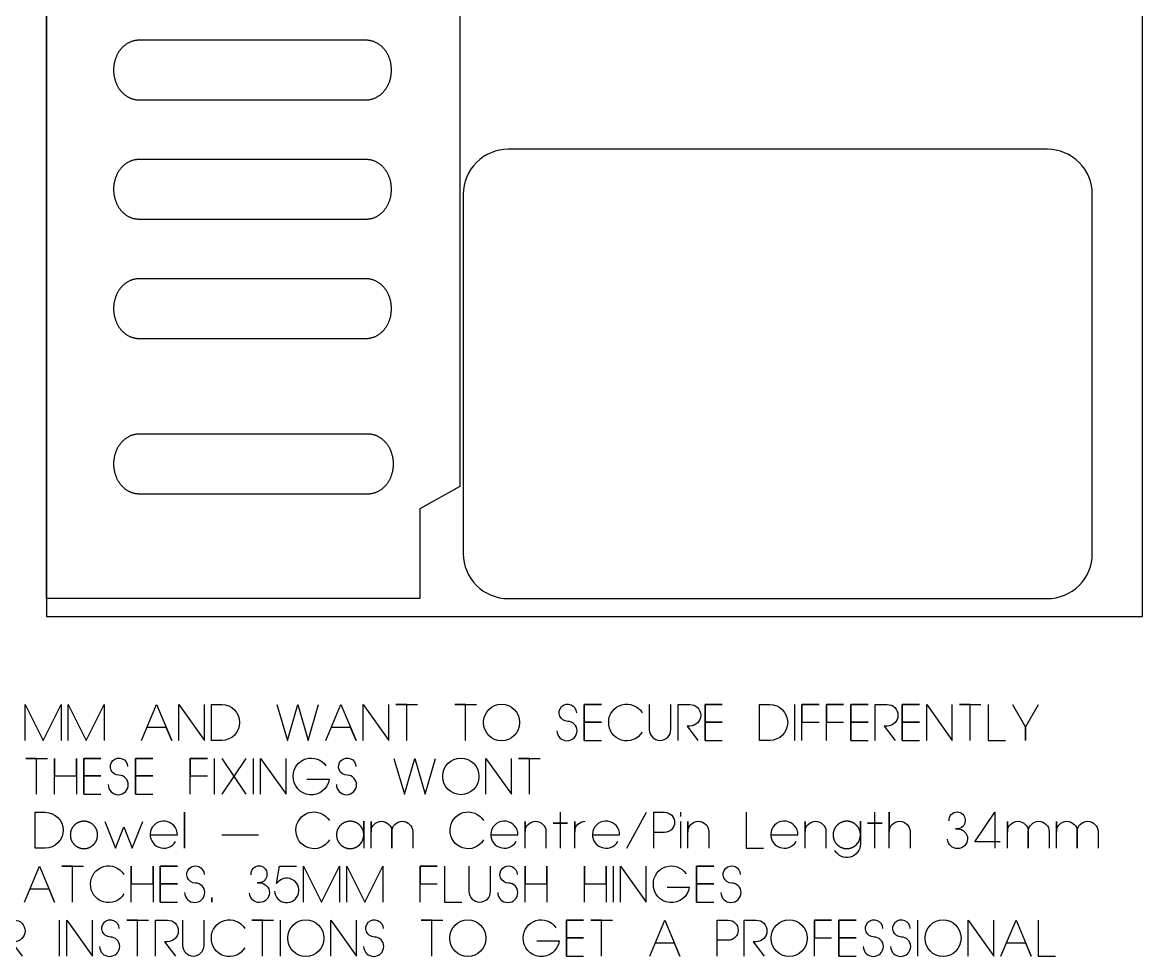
# Model space of a CAD drawing. Extents: x -767 to 3747, y -438 to 2808.
# Drawn here: x 2500 to 3747, y -378 to 661 of the extents above; entities that cross this region are included whole.
import ezdxf

# ---------------------------------------------------------------- set-up
doc = ezdxf.new("R2010")
doc.units = 0
for name, color, linetype in [('DEFAULT_LAYER', 1, 'CONTINUOUS'), ('LAYER_1', 18, 'CONTINUOUS'), ('T5_LOGOLAYER_20', 18, 'CONTINUOUS'), ('T5_LOGOLAYER_21', 18, 'CONTINUOUS')]:
    doc.layers.add(name, color=color, linetype=linetype)

msp = doc.modelspace()

# ---------------------------------------------------------------- linework, layer by layer
at = {"layer": 'DEFAULT_LAYER'}
for points in [[(2911, 608.1), (2911, 608.9), (2910.9, 609.8), (2910.9, 610.6), (2910.8, 611.5), (2910.8, 612.3), (2910.7, 613.1), (2910.5, 614), (2910.4, 614.8), (2910.3, 615.6), (2910.1, 616.4), (2909.9, 617.2), (2909.7, 617.9), (2909.5, 618.7), (2909.3, 619.5), (2909, 620.2), (2908.8, 621), (2908.5, 621.7), (2908.2, 622.5), (2907.9, 623.2), (2907.6, 623.9), (2907.3, 624.6), (2906.9, 625.3), (2906.6, 626), (2906.2, 626.6), (2905.8, 627.3), (2905.4, 627.9), (2905, 628.6), (2904.6, 629.2), (2904.1, 629.8), (2903.7, 630.4), (2903.2, 631), (2902.7, 631.5), (2902.3, 632.1), (2901.8, 632.6), (2901.3, 633.2), (2900.8, 633.7), (2900.2, 634.2), (2899.7, 634.7), (2899.1, 635.1), (2898.6, 635.6), (2898, 636), (2897.4, 636.4), (2896.9, 636.8), (2896.3, 637.2), (2895.7, 637.6), (2895.1, 638), (2894.4, 638.3), (2893.8, 638.6), (2893.2, 638.9), (2892.5, 639.2), (2891.9, 639.5), (2891.2, 639.8), (2890.6, 640), (2889.9, 640.2), (2889.2, 640.4), (2888.5, 640.6), (2887.8, 640.7), (2887.1, 640.9), (2886.4, 641), (2885.7, 641.1), (2885, 641.1), (2884.3, 641.2), (2883.6, 641.2), (2882.9, 641.2), (2629.8, 641.2), (2629.1, 641.2), (2628.4, 641.2), (2627.7, 641.1), (2627, 641.1), (2626.2, 641), (2625.5, 640.9), (2624.8, 640.7), (2624.2, 640.6), (2623.5, 640.4), (2622.8, 640.2), (2622.1, 640), (2621.5, 639.8), (2620.8, 639.5), (2620.2, 639.2), (2619.5, 638.9), (2618.9, 638.6), (2618.3, 638.3), (2617.6, 638), (2617, 637.6), (2616.4, 637.2), (2615.8, 636.8), (2615.2, 636.4), (2614.7, 636), (2614.1, 635.6), (2613.6, 635.1), (2613, 634.7), (2612.5, 634.2), (2611.9, 633.7), (2611.4, 633.2), (2610.9, 632.6), (2610.4, 632.1), (2609.9, 631.5), (2609.5, 631), (2609, 630.4), (2608.6, 629.8), (2608.1, 629.2), (2607.7, 628.6), (2607.3, 627.9), (2606.9, 627.3), (2606.5, 626.6), (2606.1, 626), (2605.8, 625.3), (2605.4, 624.6), (2605.1, 623.9), (2604.8, 623.2), (2604.5, 622.5), (2604.2, 621.7), (2603.9, 621), (2603.7, 620.2), (2603.4, 619.5), (2603.2, 618.7), (2603, 617.9), (2602.8, 617.2), (2602.6, 616.4), (2602.4, 615.6), (2602.3, 614.8), (2602.1, 614), (2602, 613.1), (2601.9, 612.3), (2601.9, 611.5), (2601.8, 610.6), (2601.7, 609.8), (2601.7, 608.9), (2601.7, 608.1), (2601.7, 607.2), (2601.7, 606.4), (2601.8, 605.5), (2601.9, 604.7), (2601.9, 603.9), (2602, 603), (2602.1, 602.2), (2602.3, 601.4), (2602.4, 600.6), (2602.6, 599.8), (2602.8, 599), (2603, 598.2), (2603.2, 597.4), (2603.4, 596.7), (2603.7, 595.9), (2603.9, 595.2), (2604.2, 594.4), (2604.5, 593.7), (2604.8, 593), (2605.1, 592.3), (2605.4, 591.6), (2605.8, 590.9), (2606.1, 590.2), (2606.5, 589.5), (2606.9, 588.9), (2607.3, 588.2), (2607.7, 587.6), (2608.1, 587), (2608.6, 586.4), (2609, 585.8), (2609.5, 585.2), (2609.9, 584.6), (2610.4, 584.1), (2610.9, 583.5), (2611.4, 583), (2611.9, 582.5), (2612.5, 582), (2613, 581.5), (2613.6, 581), (2614.1, 580.6), (2614.7, 580.1), (2615.2, 579.7), (2615.8, 579.3), (2616.4, 578.9), (2617, 578.6), (2617.6, 578.2), (2618.3, 577.9), (2618.9, 577.5), (2619.5, 577.2), (2620.2, 576.9), (2620.8, 576.7), (2621.5, 576.4), (2622.1, 576.2), (2622.8, 576), (2623.5, 575.8), (2624.2, 575.6), (2624.8, 575.4), (2625.5, 575.3), (2626.2, 575.2), (2627, 575.1), (2627.7, 575), (2628.4, 575), (2629.1, 574.9), (2629.8, 574.9), (2882.9, 574.9), (2883.6, 574.9), (2884.3, 575), (2885, 575), (2885.7, 575.1), (2886.4, 575.2), (2887.1, 575.3), (2887.8, 575.4), (2888.5, 575.6), (2889.2, 575.8), (2889.9, 576), (2890.6, 576.2), (2891.2, 576.4), (2891.9, 576.7), (2892.5, 576.9), (2893.2, 577.2), (2893.8, 577.5), (2894.4, 577.9), (2895.1, 578.2), (2895.7, 578.6), (2896.3, 578.9), (2896.9, 579.3), (2897.4, 579.7), (2898, 580.1), (2898.6, 580.6), (2899.1, 581), (2899.7, 581.5), (2900.2, 582), (2900.8, 582.5), (2901.3, 583), (2901.8, 583.5), (2902.3, 584.1), (2902.7, 584.6), (2903.2, 585.2), (2903.7, 585.8), (2904.1, 586.4), (2904.6, 587), (2905, 587.6), (2905.4, 588.2), (2905.8, 588.9), (2906.2, 589.5), (2906.6, 590.2), (2906.9, 590.9), (2907.3, 591.6), (2907.6, 592.3), (2907.9, 593), (2908.2, 593.7), (2908.5, 594.4), (2908.8, 595.2), (2909, 595.9), (2909.3, 596.7), (2909.5, 597.4), (2909.7, 598.2), (2909.9, 599), (2910.1, 599.8), (2910.3, 600.6), (2910.4, 601.4), (2910.5, 602.2), (2910.7, 603), (2910.8, 603.9), (2910.8, 604.7), (2910.9, 605.5), (2910.9, 606.4), (2911, 607.2)], [(2911, 475.4), (2911, 476.3), (2910.9, 477.2), (2910.9, 478), (2910.8, 478.8), (2910.8, 479.7), (2910.7, 480.5), (2910.5, 481.3), (2910.4, 482.1), (2910.3, 482.9), (2910.1, 483.7), (2909.9, 484.5), (2909.7, 485.3), (2909.5, 486.1), (2909.3, 486.8), (2909, 487.6), (2908.8, 488.4), (2908.5, 489.1), (2908.2, 489.8), (2907.9, 490.5), (2907.6, 491.3), (2907.3, 492), (2906.9, 492.6), (2906.6, 493.3), (2906.2, 494), (2905.8, 494.6), (2905.4, 495.3), (2905, 495.9), (2904.6, 496.5), (2904.1, 497.1), (2903.7, 497.7), (2903.2, 498.3), (2902.7, 498.9), (2902.3, 499.5), (2901.8, 500), (2901.3, 500.5), (2900.8, 501), (2900.2, 501.5), (2899.7, 502), (2899.1, 502.5), (2898.6, 502.9), (2898, 503.4), (2897.4, 503.8), (2896.9, 504.2), (2896.3, 504.6), (2895.7, 505), (2895.1, 505.3), (2894.4, 505.7), (2893.8, 506), (2893.2, 506.3), (2892.5, 506.6), (2891.9, 506.9), (2891.2, 507.1), (2890.6, 507.3), (2889.9, 507.6), (2889.2, 507.8), (2888.5, 507.9), (2887.8, 508.1), (2887.1, 508.2), (2886.4, 508.3), (2885.7, 508.4), (2885, 508.5), (2884.3, 508.6), (2883.6, 508.6), (2882.9, 508.6), (2629.8, 508.6), (2629.1, 508.6), (2628.4, 508.6), (2627.7, 508.5), (2627, 508.4), (2626.2, 508.3), (2625.5, 508.2), (2624.8, 508.1), (2624.2, 507.9), (2623.5, 507.8), (2622.8, 507.6), (2622.1, 507.3), (2621.5, 507.1), (2620.8, 506.9), (2620.2, 506.6), (2619.5, 506.3), (2618.9, 506), (2618.3, 505.7), (2617.6, 505.3), (2617, 505), (2616.4, 504.6), (2615.8, 504.2), (2615.2, 503.8), (2614.7, 503.4), (2614.1, 502.9), (2613.6, 502.5), (2613, 502), (2612.5, 501.5), (2611.9, 501), (2611.4, 500.5), (2610.9, 500), (2610.4, 499.5), (2609.9, 498.9), (2609.5, 498.3), (2609, 497.7), (2608.6, 497.1), (2608.1, 496.5), (2607.7, 495.9), (2607.3, 495.3), (2606.9, 494.6), (2606.5, 494), (2606.1, 493.3), (2605.8, 492.6), (2605.4, 492), (2605.1, 491.3), (2604.8, 490.5), (2604.5, 489.8), (2604.2, 489.1), (2603.9, 488.4), (2603.7, 487.6), (2603.4, 486.8), (2603.2, 486.1), (2603, 485.3), (2602.8, 484.5), (2602.6, 483.7), (2602.4, 482.9), (2602.3, 482.1), (2602.1, 481.3), (2602, 480.5), (2601.9, 479.7), (2601.9, 478.8), (2601.8, 478), (2601.7, 477.2), (2601.7, 476.3), (2601.7, 475.4), (2601.7, 474.6), (2601.7, 473.7), (2601.8, 472.9), (2601.9, 472.1), (2601.9, 471.2), (2602, 470.4), (2602.1, 469.6), (2602.3, 468.8), (2602.4, 468), (2602.6, 467.2), (2602.8, 466.4), (2603, 465.6), (2603.2, 464.8), (2603.4, 464), (2603.7, 463.3), (2603.9, 462.5), (2604.2, 461.8), (2604.5, 461.1), (2604.8, 460.4), (2605.1, 459.6), (2605.4, 458.9), (2605.8, 458.3), (2606.1, 457.6), (2606.5, 456.9), (2606.9, 456.3), (2607.3, 455.6), (2607.7, 455), (2608.1, 454.4), (2608.6, 453.7), (2609, 453.2), (2609.5, 452.6), (2609.9, 452), (2610.4, 451.4), (2610.9, 450.9), (2611.4, 450.4), (2611.9, 449.9), (2612.5, 449.4), (2613, 448.9), (2613.6, 448.4), (2614.1, 448), (2614.7, 447.5), (2615.2, 447.1), (2615.8, 446.7), (2616.4, 446.3), (2617, 445.9), (2617.6, 445.6), (2618.3, 445.2), (2618.9, 444.9), (2619.5, 444.6), (2620.2, 444.3), (2620.8, 444), (2621.5, 443.8), (2622.1, 443.5), (2622.8, 443.3), (2623.5, 443.1), (2624.2, 443), (2624.8, 442.8), (2625.5, 442.7), (2626.2, 442.6), (2627, 442.5), (2627.7, 442.4), (2628.4, 442.3), (2629.1, 442.3), (2629.8, 442.3), (2882.9, 442.3), (2883.6, 442.3), (2884.3, 442.3), (2885, 442.4), (2885.7, 442.5), (2886.4, 442.6), (2887.1, 442.7), (2887.8, 442.8), (2888.5, 443), (2889.2, 443.1), (2889.9, 443.3), (2890.6, 443.5), (2891.2, 443.8), (2891.9, 444), (2892.5, 444.3), (2893.2, 444.6), (2893.8, 444.9), (2894.4, 445.2), (2895.1, 445.6), (2895.7, 445.9), (2896.3, 446.3), (2896.9, 446.7), (2897.4, 447.1), (2898, 447.5), (2898.6, 448), (2899.1, 448.4), (2899.7, 448.9), (2900.2, 449.4), (2900.8, 449.9), (2901.3, 450.4), (2901.8, 450.9), (2902.3, 451.4), (2902.7, 452), (2903.2, 452.6), (2903.7, 453.2), (2904.1, 453.7), (2904.6, 454.4), (2905, 455), (2905.4, 455.6), (2905.8, 456.3), (2906.2, 456.9), (2906.6, 457.6), (2906.9, 458.3), (2907.3, 458.9), (2907.6, 459.6), (2907.9, 460.4), (2908.2, 461.1), (2908.5, 461.8), (2908.8, 462.5), (2909, 463.3), (2909.3, 464), (2909.5, 464.8), (2909.7, 465.6), (2909.9, 466.4), (2910.1, 467.2), (2910.3, 468), (2910.4, 468.8), (2910.5, 469.6), (2910.7, 470.4), (2910.8, 471.2), (2910.8, 472.1), (2910.9, 472.9), (2910.9, 473.7), (2911, 474.6)], [(2911, 342.7), (2911, 343.5), (2910.9, 344.4), (2910.9, 345.2), (2910.8, 346.1), (2910.8, 346.9), (2910.7, 347.7), (2910.5, 348.6), (2910.4, 349.4), (2910.3, 350.2), (2910.1, 351), (2909.9, 351.8), (2909.7, 352.5), (2909.5, 353.3), (2909.3, 354.1), (2909, 354.8), (2908.8, 355.6), (2908.5, 356.3), (2908.2, 357.1), (2907.9, 357.8), (2907.6, 358.5), (2907.3, 359.2), (2906.9, 359.9), (2906.6, 360.6), (2906.2, 361.2), (2905.8, 361.9), (2905.4, 362.5), (2905, 363.2), (2904.6, 363.8), (2904.1, 364.4), (2903.7, 365), (2903.2, 365.6), (2902.7, 366.1), (2902.3, 366.7), (2901.8, 367.2), (2901.3, 367.8), (2900.7, 368.3), (2900.2, 368.8), (2899.7, 369.3), (2899.1, 369.7), (2898.6, 370.2), (2898, 370.6), (2897.4, 371), (2896.9, 371.4), (2896.3, 371.8), (2895.7, 372.2), (2895.1, 372.6), (2894.4, 372.9), (2893.8, 373.2), (2893.2, 373.5), (2892.5, 373.8), (2891.9, 374.1), (2891.2, 374.4), (2890.6, 374.6), (2889.9, 374.8), (2889.2, 375), (2888.5, 375.2), (2887.8, 375.3), (2887.1, 375.5), (2886.4, 375.6), (2885.7, 375.7), (2885, 375.7), (2884.3, 375.8), (2883.6, 375.8), (2882.9, 375.8), (2629.8, 375.8), (2629.1, 375.8), (2628.4, 375.8), (2627.7, 375.7), (2627, 375.7), (2626.2, 375.6), (2625.5, 375.5), (2624.8, 375.3), (2624.2, 375.2), (2623.5, 375), (2622.8, 374.8), (2622.1, 374.6), (2621.5, 374.4), (2620.8, 374.1), (2620.2, 373.8), (2619.5, 373.5), (2618.9, 373.2), (2618.3, 372.9), (2617.6, 372.6), (2617, 372.2), (2616.4, 371.8), (2615.8, 371.4), (2615.2, 371), (2614.7, 370.6), (2614.1, 370.2), (2613.5, 369.7), (2613, 369.3), (2612.5, 368.8), (2611.9, 368.3), (2611.4, 367.8), (2610.9, 367.2), (2610.4, 366.7), (2609.9, 366.1), (2609.5, 365.6), (2609, 365), (2608.6, 364.4), (2608.1, 363.8), (2607.7, 363.2), (2607.3, 362.5), (2606.9, 361.9), (2606.5, 361.2), (2606.1, 360.6), (2605.8, 359.9), (2605.4, 359.2), (2605.1, 358.5), (2604.8, 357.8), (2604.5, 357.1), (2604.2, 356.3), (2603.9, 355.6), (2603.7, 354.8), (2603.4, 354.1), (2603.2, 353.3), (2603, 352.5), (2602.8, 351.8), (2602.6, 351), (2602.4, 350.2), (2602.3, 349.4), (2602.1, 348.6), (2602, 347.7), (2601.9, 346.9), (2601.9, 346.1), (2601.8, 345.2), (2601.7, 344.4), (2601.7, 343.5), (2601.7, 342.7), (2601.7, 341.8), (2601.7, 341), (2601.8, 340.1), (2601.9, 339.3), (2601.9, 338.5), (2602, 337.6), (2602.1, 336.8), (2602.3, 336), (2602.4, 335.2), (2602.6, 334.4), (2602.8, 333.6), (2603, 332.8), (2603.2, 332), (2603.4, 331.3), (2603.7, 330.5), (2603.9, 329.8), (2604.2, 329), (2604.5, 328.3), (2604.8, 327.6), (2605.1, 326.9), (2605.4, 326.2), (2605.8, 325.5), (2606.1, 324.8), (2606.5, 324.1), (2606.9, 323.5), (2607.3, 322.8), (2607.7, 322.2), (2608.1, 321.6), (2608.6, 321), (2609, 320.4), (2609.5, 319.8), (2609.9, 319.2), (2610.4, 318.7), (2610.9, 318.1), (2611.4, 317.6), (2611.9, 317.1), (2612.5, 316.6), (2613, 316.1), (2613.5, 315.6), (2614.1, 315.2), (2614.7, 314.7), (2615.2, 314.3), (2615.8, 313.9), (2616.4, 313.5), (2617, 313.2), (2617.6, 312.8), (2618.3, 312.5), (2618.9, 312.1), (2619.5, 311.8), (2620.2, 311.5), (2620.8, 311.3), (2621.5, 311), (2622.1, 310.8), (2622.8, 310.6), (2623.5, 310.4), (2624.2, 310.2), (2624.8, 310), (2625.5, 309.9), (2626.2, 309.8), (2627, 309.7), (2627.7, 309.6), (2628.4, 309.6), (2629.1, 309.5), (2629.8, 309.5), (2882.9, 309.5), (2883.6, 309.5), (2884.3, 309.6), (2885, 309.6), (2885.7, 309.7), (2886.4, 309.8), (2887.1, 309.9), (2887.8, 310), (2888.5, 310.2), (2889.2, 310.4), (2889.9, 310.6), (2890.6, 310.8), (2891.2, 311), (2891.9, 311.3), (2892.5, 311.5), (2893.2, 311.8), (2893.8, 312.1), (2894.4, 312.5), (2895.1, 312.8), (2895.7, 313.2), (2896.3, 313.5), (2896.9, 313.9), (2897.4, 314.3), (2898, 314.7), (2898.6, 315.2), (2899.1, 315.6), (2899.7, 316.1), (2900.2, 316.6), (2900.7, 317.1), (2901.3, 317.6), (2901.8, 318.1), (2902.3, 318.7), (2902.7, 319.2), (2903.2, 319.8), (2903.7, 320.4), (2904.1, 321), (2904.6, 321.6), (2905, 322.2), (2905.4, 322.8), (2905.8, 323.5), (2906.2, 324.1), (2906.6, 324.8), (2906.9, 325.5), (2907.3, 326.2), (2907.6, 326.9), (2907.9, 327.6), (2908.2, 328.3), (2908.5, 329), (2908.8, 329.8), (2909, 330.5), (2909.3, 331.3), (2909.5, 332), (2909.7, 332.8), (2909.9, 333.6), (2910.1, 334.4), (2910.3, 335.2), (2910.4, 336), (2910.5, 336.8), (2910.7, 337.6), (2910.8, 338.5), (2910.8, 339.3), (2910.9, 340.1), (2910.9, 341), (2911, 341.8)], [(2913.2, 169.8), (2913.2, 170.7), (2913.2, 171.5), (2913.1, 172.4), (2913.1, 173.2), (2913, 174.1), (2912.9, 174.9), (2912.8, 175.7), (2912.6, 176.5), (2912.5, 177.3), (2912.3, 178.1), (2912.1, 178.9), (2911.9, 179.7), (2911.7, 180.5), (2911.5, 181.2), (2911.3, 182), (2911, 182.7), (2910.7, 183.5), (2910.4, 184.2), (2910.1, 184.9), (2909.8, 185.6), (2909.5, 186.3), (2909.1, 187), (2908.8, 187.7), (2908.4, 188.4), (2908, 189), (2907.6, 189.7), (2907.2, 190.3), (2906.8, 190.9), (2906.3, 191.5), (2905.9, 192.1), (2905.4, 192.7), (2904.9, 193.3), (2904.4, 193.8), (2903.9, 194.4), (2903.4, 194.9), (2902.9, 195.4), (2902.4, 195.9), (2901.8, 196.4), (2901.3, 196.9), (2900.7, 197.3), (2900.2, 197.8), (2899.6, 198.2), (2899, 198.6), (2898.4, 199), (2897.8, 199.4), (2897.2, 199.7), (2896.6, 200.1), (2895.9, 200.4), (2895.3, 200.7), (2894.6, 201), (2894, 201.3), (2893.3, 201.5), (2892.7, 201.7), (2892, 202), (2891.3, 202.2), (2890.6, 202.3), (2889.9, 202.5), (2889.2, 202.6), (2888.5, 202.7), (2887.8, 202.8), (2887.1, 202.9), (2886.4, 203), (2885.6, 203), (2884.9, 203), (2630, 203), (2629.3, 203), (2628.6, 203), (2627.9, 202.9), (2627.1, 202.8), (2626.4, 202.7), (2625.7, 202.6), (2625, 202.5), (2624.3, 202.3), (2623.6, 202.2), (2623, 202), (2622.3, 201.7), (2621.6, 201.5), (2621, 201.3), (2620.3, 201), (2619.7, 200.7), (2619, 200.4), (2618.4, 200.1), (2617.8, 199.7), (2617.1, 199.4), (2616.5, 199), (2615.9, 198.6), (2615.4, 198.2), (2614.8, 197.8), (2614.2, 197.3), (2613.6, 196.9), (2613.1, 196.4), (2612.6, 195.9), (2612, 195.4), (2611.5, 194.9), (2611, 194.4), (2610.5, 193.8), (2610, 193.3), (2609.5, 192.7), (2609.1, 192.1), (2608.6, 191.5), (2608.2, 190.9), (2607.8, 190.3), (2607.3, 189.7), (2606.9, 189), (2606.6, 188.4), (2606.2, 187.7), (2605.8, 187), (2605.5, 186.3), (2605.1, 185.6), (2604.8, 184.9), (2604.5, 184.2), (2604.2, 183.5), (2603.9, 182.7), (2603.7, 182), (2603.4, 181.2), (2603.2, 180.5), (2603, 179.7), (2602.8, 178.9), (2602.6, 178.1), (2602.4, 177.3), (2602.3, 176.5), (2602.2, 175.7), (2602, 174.9), (2601.9, 174.1), (2601.9, 173.2), (2601.8, 172.4), (2601.8, 171.5), (2601.7, 170.7), (2601.7, 169.8), (2601.7, 169), (2601.8, 168.1), (2601.8, 167.3), (2601.9, 166.5), (2601.9, 165.6), (2602, 164.8), (2602.2, 164), (2602.3, 163.2), (2602.4, 162.4), (2602.6, 161.6), (2602.8, 160.8), (2603, 160), (2603.2, 159.2), (2603.4, 158.4), (2603.7, 157.7), (2603.9, 156.9), (2604.2, 156.2), (2604.5, 155.5), (2604.8, 154.7), (2605.1, 154), (2605.5, 153.3), (2605.8, 152.6), (2606.2, 152), (2606.6, 151.3), (2606.9, 150.6), (2607.3, 150), (2607.8, 149.4), (2608.2, 148.7), (2608.6, 148.1), (2609.1, 147.5), (2609.5, 147), (2610, 146.4), (2610.5, 145.8), (2611, 145.3), (2611.5, 144.8), (2612, 144.3), (2612.6, 143.8), (2613.1, 143.3), (2613.6, 142.8), (2614.2, 142.3), (2614.8, 141.9), (2615.4, 141.5), (2615.9, 141.1), (2616.5, 140.7), (2617.1, 140.3), (2617.8, 140), (2618.4, 139.6), (2619, 139.3), (2619.7, 139), (2620.3, 138.7), (2621, 138.4), (2621.6, 138.2), (2622.3, 137.9), (2623, 137.7), (2623.6, 137.5), (2624.3, 137.4), (2625, 137.2), (2625.7, 137.1), (2626.4, 136.9), (2627.1, 136.9), (2627.9, 136.8), (2628.6, 136.7), (2629.3, 136.7), (2630, 136.7), (2884.9, 136.7), (2885.6, 136.7), (2886.4, 136.7), (2887.1, 136.8), (2887.8, 136.9), (2888.5, 136.9), (2889.2, 137.1), (2889.9, 137.2), (2890.6, 137.4), (2891.3, 137.5), (2892, 137.7), (2892.7, 137.9), (2893.3, 138.2), (2894, 138.4), (2894.6, 138.7), (2895.3, 139), (2895.9, 139.3), (2896.6, 139.6), (2897.2, 140), (2897.8, 140.3), (2898.4, 140.7), (2899, 141.1), (2899.6, 141.5), (2900.2, 141.9), (2900.7, 142.3), (2901.3, 142.8), (2901.8, 143.3), (2902.4, 143.8), (2902.9, 144.3), (2903.4, 144.8), (2903.9, 145.3), (2904.4, 145.8), (2904.9, 146.4), (2905.4, 147), (2905.9, 147.5), (2906.3, 148.1), (2906.8, 148.7), (2907.2, 149.4), (2907.6, 150), (2908, 150.6), (2908.4, 151.3), (2908.8, 152), (2909.1, 152.6), (2909.5, 153.3), (2909.8, 154), (2910.1, 154.7), (2910.4, 155.5), (2910.7, 156.2), (2911, 156.9), (2911.3, 157.7), (2911.5, 158.4), (2911.7, 159.2), (2911.9, 160), (2912.1, 160.8), (2912.3, 161.6), (2912.5, 162.4), (2912.6, 163.2), (2912.8, 164), (2912.9, 164.8), (2913, 165.6), (2913.1, 166.5), (2913.1, 167.3), (2913.2, 168.1), (2913.2, 169)]]:
    msp.add_lwpolyline(points, close=True, dxfattribs=at)
at = {"layer": 'LAYER_1'}
msp.add_lwpolyline([(2526.9, 0), (3746.9, 0), (3746.9, 2440), (2526.9, 2440)], close=True, dxfattribs=at)
msp.add_lwpolyline([(3640.9, 20, 0.414214), (3690.9, 70), (3690.9, 470, 0.414214), (3640.9, 520), (3040.9, 520, 0.414214), (2990.9, 470), (2990.9, 70, 0.414214), (3040.9, 20)], format="xyb", close=True, dxfattribs=at)
at = {"layer": 'T5_LOGOLAYER_20'}
msp.add_lwpolyline([(2942.4, 20), (2526.9, 20), (2526.9, 1792.8), (2986.9, 1792.8), (2986.9, 144.8), (2942.4, 120)], close=True, dxfattribs=at)
at = {"layer": 'T5_LOGOLAYER_21'}
for points in [[(2503.2, -137.8), (2503.2, -97.8), (2523.2, -137.8), (2543.2, -97.8), (2543.2, -137.8)], [(2551.2, -137.8), (2551.2, -97.8), (2571.2, -137.8), (2591.2, -97.8), (2591.2, -137.8)], [(2632.8, -137.8), (2649.6, -97.8), (2666.4, -137.8), (2660.4, -123.4), (2639.2, -123.4)], [(2674.4, -137.8), (2674.4, -97.8), (2702.8, -137.8), (2702.8, -97.8)], [(2783.5, -97.8), (2795.1, -137.8), (2806.7, -97.8), (2818.3, -137.8), (2829.9, -97.8)], [(2837.9, -137.8), (2854.7, -97.8), (2871.5, -137.8), (2865.5, -123.4), (2844.3, -123.4)], [(2879.5, -137.8), (2879.5, -97.8), (2907.9, -137.8), (2907.9, -97.8)], [(2927.9, -137.8), (2927.9, -97.8), (2915.9, -97.8), (2939.9, -97.8)], [(2993.5, -137.8), (2993.5, -97.8), (2981.5, -97.8), (3005.5, -97.8)], [(3125.5, -137.8), (3125.5, -97.8), (3144.7, -97.8), (3125.5, -97.8), (3125.5, -117.4), (3144.7, -117.4), (3125.5, -117.4), (3125.5, -137.8), (3144.7, -137.8)], [(3259.9, -137.8), (3259.9, -97.8), (3279.1, -97.8), (3259.9, -97.8), (3259.9, -117.4), (3279.1, -117.4), (3259.9, -117.4), (3259.9, -137.8), (3279.1, -137.8)], [(3359.8, -137.8), (3359.8, -97.8)], [(3367.8, -137.8), (3367.8, -97.8), (3387, -97.8), (3367.8, -97.8), (3367.8, -117.4), (3387, -117.4)], [(3395, -137.8), (3395, -97.8), (3414.2, -97.8), (3395, -97.8), (3395, -117.4), (3414.2, -117.4)], [(3422.2, -137.8), (3422.2, -97.8), (3441.4, -97.8), (3422.2, -97.8), (3422.2, -117.4), (3441.4, -117.4), (3422.2, -117.4), (3422.2, -137.8), (3441.4, -137.8)], [(3479.4, -137.8), (3479.4, -97.8), (3498.6, -97.8), (3479.4, -97.8), (3479.4, -117.4), (3498.6, -117.4), (3479.4, -117.4), (3479.4, -137.8), (3498.6, -137.8)], [(3506.6, -137.8), (3506.6, -97.8), (3535, -137.8), (3535, -97.8)], [(3555, -137.8), (3555, -97.8), (3543, -97.8), (3567, -97.8)], [(3575, -97.8), (3575, -137.8), (3594.2, -137.8)], [(3602.2, -97.8), (3616.6, -123), (3616.6, -137.8), (3616.6, -123), (3631, -97.8)], [(2516.1, -197.8), (2516.1, -157.8), (2504.1, -157.8), (2528.1, -157.8)], [(2536.1, -197.8), (2536.1, -157.8), (2536.1, -177.4), (2560.5, -177.4), (2560.5, -157.8), (2560.5, -197.8)], [(2568.5, -197.8), (2568.5, -157.8), (2587.7, -157.8), (2568.5, -157.8), (2568.5, -177.4), (2587.7, -177.4), (2568.5, -177.4), (2568.5, -197.8), (2587.7, -197.8)], [(2626.1, -197.8), (2626.1, -157.8), (2645.3, -157.8), (2626.1, -157.8), (2626.1, -177.4), (2645.3, -177.4), (2626.1, -177.4), (2626.1, -197.8), (2645.3, -197.8)], [(2686.9, -197.8), (2686.9, -157.8), (2706.1, -157.8), (2686.9, -157.8), (2686.9, -177.4), (2706.1, -177.4)], [(2714.1, -197.8), (2714.1, -157.8)], [(2722.1, -157.8), (2748.9, -197.8)], [(2722.5, -197.8), (2749.3, -157.8)], [(2757.3, -197.8), (2757.3, -157.8)], [(2765.3, -197.8), (2765.3, -157.8), (2793.7, -197.8), (2793.7, -157.8)], [(2913.7, -157.8), (2925.3, -197.8), (2936.9, -157.8), (2948.5, -197.8), (2960.1, -157.8)], [(3016.1, -197.8), (3016.1, -157.8), (3044.5, -197.8), (3044.5, -157.8)], [(3064.5, -197.8), (3064.5, -157.8), (3052.5, -157.8), (3076.5, -157.8)], [(3098.9, -257.8), (3098.9, -229.8), (3090.9, -229.8), (3106.9, -229.8), (3098.9, -229.8), (3098.9, -217.8)], [(3172.9, -257.8), (3194.9, -217.8)], [(3232.9, -222.6), (3232.9, -217.8)], [(3305.7, -217.8), (3305.7, -257.8), (3324.9, -257.8)], [(3448.9, -257.8), (3448.9, -229.8), (3440.9, -229.8), (3456.9, -229.8), (3448.9, -229.8), (3448.9, -217.8)], [(3588.5, -250.6), (3560.1, -250.6), (3582.5, -217.8), (3582.5, -257.8)], [(2591.9, -228.2), (2603.9, -257.8), (2613.1, -233.8), (2622.3, -257.8), (2634.3, -228.2)], [(3232.9, -257.8), (3232.9, -228.2)], [(2722.3, -243), (2763.1, -243)], [(2502.5, -317.8), (2519.3, -277.8), (2536.1, -317.8), (2530.1, -303.4), (2508.9, -303.4)], [(2556.1, -317.8), (2556.1, -277.8), (2544.1, -277.8), (2568.1, -277.8)], [(2621.2, -317.8), (2621.2, -277.8), (2621.2, -297.4), (2645.6, -297.4), (2645.6, -277.8), (2645.6, -317.8)], [(2653.6, -317.8), (2653.6, -277.8), (2672.8, -277.8), (2653.6, -277.8), (2653.6, -297.4), (2672.8, -297.4), (2653.6, -297.4), (2653.6, -317.8), (2672.8, -317.8)], [(2813.2, -317.8), (2813.2, -277.8), (2833.2, -317.8), (2853.2, -277.8), (2853.2, -317.8)], [(2861.2, -317.8), (2861.2, -277.8), (2881.2, -317.8), (2901.2, -277.8), (2901.2, -317.8)], [(2942.8, -317.8), (2942.8, -277.8), (2962, -277.8), (2942.8, -277.8), (2942.8, -297.4), (2962, -297.4)], [(2970, -277.8), (2970, -317.8), (2989.2, -317.8)], [(3059.6, -317.8), (3059.6, -277.8), (3059.6, -297.4), (3084, -297.4), (3084, -277.8), (3084, -317.8)], [(3125.6, -317.8), (3125.6, -277.8), (3125.6, -297.4), (3150, -297.4), (3150, -277.8), (3150, -317.8)], [(3158, -317.8), (3158, -277.8)], [(3166, -317.8), (3166, -277.8), (3194.4, -317.8), (3194.4, -277.8)], [(3250.4, -317.8), (3250.4, -277.8), (3269.6, -277.8), (3250.4, -277.8), (3250.4, -297.4), (3269.6, -297.4), (3250.4, -297.4), (3250.4, -317.8), (3269.6, -317.8)], [(2541.7, -377.8), (2541.7, -337.8)], [(2549.7, -377.8), (2549.7, -337.8), (2578.1, -377.8), (2578.1, -337.8)], [(2628.5, -377.8), (2628.5, -337.8), (2616.5, -337.8), (2640.5, -337.8)], [(2767.6, -377.8), (2767.6, -337.8), (2755.6, -337.8), (2779.6, -337.8)], [(2787.6, -377.8), (2787.6, -337.8)], [(2843.6, -377.8), (2843.6, -337.8), (2872, -377.8), (2872, -337.8)], [(2956, -377.8), (2956, -337.8), (2944, -337.8), (2968, -337.8)], [(3105.6, -377.8), (3105.6, -337.8), (3124.8, -337.8), (3105.6, -337.8), (3105.6, -357.4), (3124.8, -357.4), (3105.6, -357.4), (3105.6, -377.8), (3124.8, -377.8)], [(3144.8, -377.8), (3144.8, -337.8), (3132.8, -337.8), (3156.8, -337.8)], [(3198.4, -377.8), (3215.2, -337.8), (3232, -377.8), (3226, -363.4), (3204.8, -363.4)], [(3381.6, -377.8), (3381.6, -337.8), (3400.8, -337.8), (3381.6, -337.8), (3381.6, -357.4), (3400.8, -357.4)], [(3408.8, -377.8), (3408.8, -337.8), (3428, -337.8), (3408.8, -337.8), (3408.8, -357.4), (3428, -357.4), (3408.8, -357.4), (3408.8, -377.8), (3428, -377.8)], [(3496.8, -377.8), (3496.8, -337.8)], [(3552.8, -377.8), (3552.8, -337.8), (3581.2, -377.8), (3581.2, -337.8)], [(3589.2, -377.8), (3606, -337.8), (3622.8, -377.8), (3616.8, -363.4), (3595.6, -363.4)], [(3630.8, -337.8), (3630.8, -377.8), (3650, -377.8)]]:
    msp.add_lwpolyline(points, dxfattribs=at)
for points in [[(2710.8, -137.8), (2710.8, -97.8), (2722, -97.8, -1), (2722, -137.8)], [(3053.5, -118.2, -1), (3013.5, -118.2), (3013.5, -117.4, -1), (3053.5, -117.4)], [(3320.7, -137.8), (3320.7, -97.8), (3331.9, -97.8, -1), (3331.9, -137.8)], [(3008.1, -178.2, -1), (2968.1, -178.2), (2968.1, -177.4, -1), (3008.1, -177.4)], [(2514.4, -257.8), (2514.4, -217.8), (2525.6, -217.8, -1), (2525.6, -257.8)], [(2835.6, -358.2, -1), (2795.6, -358.2), (2795.6, -357.4, -1), (2835.6, -357.4)], [(3016, -358.2, -1), (2976, -358.2), (2976, -357.4, -1), (3016, -357.4)], [(3373.6, -358.2, -1), (3333.6, -358.2), (3333.6, -357.4, -1), (3373.6, -357.4)], [(3544.8, -358.2, -1), (3504.8, -358.2), (3504.8, -357.4, -1), (3544.8, -357.4)]]:
    msp.add_lwpolyline(points, format="xyb", close=True, dxfattribs=at)
for points in [[(3095.1, -127, 1), (3117.5, -127, 0.415385), (3107.1, -116.6, -0.668438), (3100.3, -100.2, -0.668438), (3116.7, -107)], [(3189.9, -128.6, -0.77786), (3152.7, -117.4, -0.756443), (3189.9, -107)], [(3197.9, -97.8), (3197.9, -125.8, 1), (3221.9, -125.8), (3221.9, -97.8)], [(3229.9, -137.8), (3229.9, -97.8), (3243.1, -97.8, -1), (3243.1, -121.8), (3239.9, -121.8), (3251.9, -137.8)], [(3449.4, -137.8), (3449.4, -97.8), (3462.6, -97.8, -1), (3462.6, -121.8), (3459.4, -121.8), (3471.4, -137.8)], [(2595.7, -187, 1), (2618.1, -187, 0.415385), (2607.7, -176.6, -0.668438), (2600.9, -160.2, -0.668438), (2617.3, -167)], [(2816.9, -181), (2841.7, -181, -0.955296), (2801.7, -177.4, -0.741566), (2838.1, -166.2)], [(2849.7, -187, 1), (2872.1, -187, 0.415385), (2861.7, -176.6, -0.668438), (2854.9, -160.2, -0.668438), (2871.3, -167)], [(2841.9, -248.6, -0.77786), (2804.7, -237.4, -0.756443), (2841.9, -227)], [(3013.4, -248.6, -0.77786), (2976.2, -237.4, -0.756443), (3013.4, -227)], [(3202.9, -257.8), (3202.9, -217.8), (3214.9, -217.8, -1), (3214.9, -240.2), (3202.9, -240.2)], [(3464.9, -257.8), (3464.9, -217.8), (3464.9, -239.4, -1), (3488.1, -239.4), (3488.1, -257.8)], [(3531.7, -227.4, -0.454849), (3540.5, -217.3, -0.411435), (3549.3, -226.2), (3549.3, -227.4, -0.412121), (3540.5, -236.2), (3538.5, -236.2), (3540.9, -236.2, -0.414286), (3552.1, -247.4, -0.946269), (3529.7, -247.8)], [(2643.1, -243), (2672.7, -243, 0.90232), (2642.8, -239.2, 0.862347), (2670.7, -250.2)], [(2865, -258.2, 0.421631), (2880.2, -242.6), (2880.2, -227.8), (2880.2, -257.8)], [(2888.2, -257.8), (2888.2, -228.2), (2888.2, -239.4, -1), (2911.4, -239.4), (2911.4, -257.8), (2911.4, -239.4, -1), (2934.6, -239.4), (2934.6, -257.8)], [(3022.1, -243), (3051.7, -243, 0.90232), (3021.8, -239.2, 0.862347), (3049.7, -250.2)], [(3059.7, -257.8), (3059.7, -228.2), (3059.7, -239.4, -1), (3082.9, -239.4), (3082.9, -257.8)], [(3114.9, -257.8), (3114.9, -228.2), (3114.9, -239.4, -0.416092), (3126.5, -227.8)], [(3135.3, -243), (3164.9, -243, 0.90232), (3135, -239.2, 0.862347), (3162.9, -250.2)], [(3240.9, -257.8), (3240.9, -228.2), (3240.9, -239.4, -1), (3264.1, -239.4), (3264.1, -257.8)], [(3333.7, -243), (3363.3, -243, 0.90232), (3333.4, -239.2, 0.862347), (3361.3, -250.2)], [(3371.3, -257.8), (3371.3, -228.2), (3371.3, -239.4, -1), (3394.5, -239.4), (3394.5, -257.8)], [(3417.7, -258.2, 0.421631), (3432.9, -242.6), (3432.9, -227.8), (3432.9, -253, -0.782349), (3404.5, -260.2)], [(3596.5, -257.8), (3596.5, -228.2), (3596.5, -239.4, -1), (3619.7, -239.4), (3619.7, -257.8), (3619.7, -239.4, -1), (3642.9, -239.4), (3642.9, -257.8)], [(3650.9, -257.8), (3650.9, -228.2), (3650.9, -239.4, -1), (3674.1, -239.4), (3674.1, -257.8), (3674.1, -239.4, -1), (3697.3, -239.4), (3697.3, -257.8)], [(2613.3, -308.6, -0.77786), (2576.1, -297.4, -0.756443), (2613.3, -287)], [(2680.8, -307, 1), (2703.2, -307, 0.415385), (2692.8, -296.6, -0.668438), (2686, -280.2, -0.668438), (2702.4, -287)], [(2754.8, -287.4, -0.454849), (2763.6, -277.3, -0.411435), (2772.4, -286.2), (2772.4, -287.4, -0.412121), (2763.6, -296.2), (2761.6, -296.2), (2764, -296.2, -0.414286), (2775.2, -307.4, -0.946269), (2752.8, -307.8)], [(2780.8, -305.4, 0.857608), (2807.5, -308.2, 0.839431), (2783.2, -297), (2786.4, -277.8), (2805.2, -277.8)], [(2997.2, -277.8), (2997.2, -305.8, 1), (3021.2, -305.8), (3021.2, -277.8)], [(3029.2, -307, 1), (3051.6, -307, 0.415385), (3041.2, -296.6, -0.668438), (3034.4, -280.2, -0.668438), (3050.8, -287)], [(3217.6, -301), (3242.4, -301, -0.955296), (3202.4, -297.4, -0.741566), (3238.8, -286.2)], [(3277.6, -307, 1), (3300, -307, 0.415385), (3289.6, -296.6, -0.668438), (3282.8, -280.2, -0.668438), (3299.2, -287)], [(2478.1, -377.8), (2478.1, -337.8), (2491.3, -337.8, -1), (2491.3, -361.8), (2488.1, -361.8), (2500.1, -377.8)], [(2586.1, -367, 1), (2608.5, -367, 0.415385), (2598.1, -356.6, -0.668438), (2591.3, -340.2, -0.668438), (2607.7, -347)], [(2648.5, -377.8), (2648.5, -337.8), (2661.7, -337.8, -1), (2661.7, -361.8), (2658.5, -361.8), (2670.5, -377.8)], [(2678.5, -337.8), (2678.5, -365.8, 1), (2702.5, -365.8), (2702.5, -337.8)], [(2747.7, -368.6, -0.77786), (2710.5, -357.4, -0.756443), (2747.7, -347)], [(2880, -367, 1), (2902.4, -367, 0.415385), (2892, -356.6, -0.668438), (2885.2, -340.2, -0.668438), (2901.6, -347)], [(3072.8, -361), (3097.6, -361, -0.955296), (3057.6, -357.4, -0.741566), (3094, -346.2)], [(3273.6, -377.8), (3273.6, -337.8), (3285.6, -337.8, -1), (3285.6, -360.2), (3273.6, -360.2)], [(3303.6, -377.8), (3303.6, -337.8), (3316.8, -337.8, -1), (3316.8, -361.8), (3313.6, -361.8), (3325.6, -377.8)], [(3436, -367, 1), (3458.4, -367, 0.415385), (3448, -356.6, -0.668438), (3441.2, -340.2, -0.668438), (3457.6, -347)], [(3466.4, -367, 1), (3488.8, -367, 0.415385), (3478.4, -356.6, -0.668438), (3471.6, -340.2, -0.668438), (3488, -347)]]:
    msp.add_lwpolyline(points, format="xyb", dxfattribs=at)
for points in [[(2680.7, -257.8), (2680.7, -217.8)], [(2568.7, -258.2), (2569.1, -258.2), (2569.5, -258.2), (2569.9, -258.1), (2570.3, -258.1), (2570.7, -258), (2571.1, -258), (2571.4, -257.9), (2571.8, -257.9), (2572.2, -257.8), (2572.5, -257.7), (2572.9, -257.6), (2573.3, -257.5), (2573.6, -257.4), (2574, -257.2), (2574.3, -257.1), (2574.7, -257), (2575, -256.8), (2575.3, -256.7), (2575.7, -256.5), (2576, -256.3), (2576.3, -256.2), (2576.6, -256), (2576.9, -255.8), (2577.2, -255.6), (2577.5, -255.4), (2577.8, -255.2), (2578.1, -254.9), (2578.4, -254.7), (2578.7, -254.5), (2579, -254.2), (2579.2, -254), (2579.5, -253.7), (2579.7, -253.5), (2580, -253.2), (2580.2, -252.9), (2580.5, -252.6), (2580.7, -252.4), (2580.9, -252.1), (2581.1, -251.8), (2581.3, -251.5), (2581.6, -251.2), (2581.7, -250.9), (2581.9, -250.5), (2582.1, -250.2), (2582.3, -249.9), (2582.4, -249.6), (2582.6, -249.2), (2582.8, -248.9), (2582.9, -248.5), (2583, -248.2), (2583.1, -247.8), (2583.3, -247.5), (2583.4, -247.1), (2583.5, -246.8), (2583.6, -246.4), (2583.6, -246), (2583.7, -245.7), (2583.8, -245.3), (2583.8, -244.9), (2583.9, -244.5), (2583.9, -244.1), (2583.9, -243.8), (2583.9, -243.4), (2583.9, -243), (2583.9, -242.6), (2583.9, -242.2), (2583.9, -241.8), (2583.9, -241.4), (2583.8, -241), (2583.8, -240.7), (2583.7, -240.3), (2583.6, -239.9), (2583.6, -239.5), (2583.5, -239.2), (2583.4, -238.8), (2583.3, -238.5), (2583.1, -238.1), (2583, -237.7), (2582.9, -237.4), (2582.8, -237.1), (2582.6, -236.7), (2582.4, -236.4), (2582.3, -236.1), (2582.1, -235.7), (2581.9, -235.4), (2581.7, -235.1), (2581.6, -234.8), (2581.3, -234.5), (2581.1, -234.2), (2580.9, -233.9), (2580.7, -233.6), (2580.5, -233.3), (2580.2, -233), (2580, -232.8), (2579.7, -232.5), (2579.5, -232.2), (2579.2, -232), (2579, -231.7), (2578.7, -231.5), (2578.4, -231.2), (2578.1, -231), (2577.8, -230.8), (2577.5, -230.6), (2577.2, -230.4), (2576.9, -230.2), (2576.6, -230), (2576.3, -229.8), (2576, -229.6), (2575.7, -229.4), (2575.3, -229.3), (2575, -229.1), (2574.7, -229), (2574.3, -228.8), (2574, -228.7), (2573.6, -228.6), (2573.3, -228.5), (2572.9, -228.3), (2572.5, -228.3), (2572.2, -228.2), (2571.8, -228.1), (2571.4, -228), (2571.1, -227.9), (2570.7, -227.9), (2570.3, -227.8), (2569.9, -227.8), (2569.5, -227.8), (2569.1, -227.8), (2568.7, -227.8), (2568.4, -227.8), (2568, -227.8), (2567.6, -227.8), (2567.2, -227.8), (2566.8, -227.9), (2566.4, -227.9), (2566.1, -228), (2565.7, -228.1), (2565.3, -228.2), (2564.9, -228.3), (2564.6, -228.3), (2564.2, -228.5), (2563.9, -228.6), (2563.5, -228.7), (2563.2, -228.8), (2562.8, -229), (2562.5, -229.1), (2562.2, -229.3), (2561.8, -229.4), (2561.5, -229.6), (2561.2, -229.8), (2560.9, -230), (2560.6, -230.2), (2560.2, -230.4), (2559.9, -230.6), (2559.7, -230.8), (2559.4, -231), (2559.1, -231.2), (2558.8, -231.5), (2558.5, -231.7), (2558.3, -232), (2558, -232.2), (2557.7, -232.5), (2557.5, -232.8), (2557.3, -233), (2557, -233.3), (2556.8, -233.6), (2556.6, -233.9), (2556.3, -234.2), (2556.1, -234.5), (2555.9, -234.8), (2555.7, -235.1), (2555.6, -235.4), (2555.4, -235.7), (2555.2, -236.1), (2555, -236.4), (2554.9, -236.7), (2554.7, -237.1), (2554.6, -237.4), (2554.5, -237.7), (2554.3, -238.1), (2554.2, -238.5), (2554.1, -238.8), (2554, -239.2), (2553.9, -239.5), (2553.9, -239.9), (2553.8, -240.3), (2553.7, -240.7), (2553.7, -241), (2553.6, -241.4), (2553.6, -241.8), (2553.6, -242.2), (2553.6, -242.6), (2553.5, -243), (2553.6, -243.4), (2553.6, -243.8), (2553.6, -244.1), (2553.6, -244.5), (2553.7, -244.9), (2553.7, -245.3), (2553.8, -245.7), (2553.9, -246), (2553.9, -246.4), (2554, -246.8), (2554.1, -247.1), (2554.2, -247.5), (2554.3, -247.8), (2554.5, -248.2), (2554.6, -248.5), (2554.7, -248.9), (2554.9, -249.2), (2555, -249.6), (2555.2, -249.9), (2555.4, -250.2), (2555.6, -250.5), (2555.7, -250.9), (2555.9, -251.2), (2556.1, -251.5), (2556.3, -251.8), (2556.6, -252.1), (2556.8, -252.4), (2557, -252.6), (2557.3, -252.9), (2557.5, -253.2), (2557.7, -253.5), (2558, -253.7), (2558.3, -254), (2558.5, -254.2), (2558.8, -254.5), (2559.1, -254.7), (2559.4, -254.9), (2559.7, -255.2), (2559.9, -255.4), (2560.2, -255.6), (2560.6, -255.8), (2560.9, -256), (2561.2, -256.2), (2561.5, -256.3), (2561.8, -256.5), (2562.2, -256.7), (2562.5, -256.8), (2562.8, -257), (2563.2, -257.1), (2563.5, -257.2), (2563.9, -257.4), (2564.2, -257.5), (2564.6, -257.6), (2564.9, -257.7), (2565.3, -257.8), (2565.7, -257.9), (2566.1, -257.9), (2566.4, -258), (2566.8, -258), (2567.2, -258.1), (2567.6, -258.1), (2568, -258.2), (2568.4, -258.2)], [(2865, -258.2), (2865.4, -258.2), (2865.8, -258.2), (2866.2, -258.1), (2866.6, -258.1), (2866.9, -258), (2867.3, -258), (2867.7, -257.9), (2868.1, -257.9), (2868.4, -257.8), (2868.8, -257.7), (2869.2, -257.6), (2869.5, -257.5), (2869.9, -257.4), (2870.2, -257.2), (2870.6, -257.1), (2870.9, -257), (2871.3, -256.8), (2871.6, -256.7), (2871.9, -256.5), (2872.3, -256.3), (2872.6, -256.2), (2872.9, -256), (2873.2, -255.8), (2873.5, -255.6), (2873.8, -255.4), (2874.1, -255.2), (2874.4, -254.9), (2874.7, -254.7), (2875, -254.5), (2875.2, -254.2), (2875.5, -254), (2875.8, -253.7), (2876, -253.5), (2876.3, -253.2), (2876.5, -252.9), (2876.7, -252.6), (2877, -252.4), (2877.2, -252.1), (2877.4, -251.8), (2877.6, -251.5), (2877.8, -251.2), (2878, -250.9), (2878.2, -250.5), (2878.4, -250.2), (2878.5, -249.9), (2878.7, -249.6), (2878.9, -249.2), (2879, -248.9), (2879.2, -248.5), (2879.3, -248.2), (2879.4, -247.8), (2879.5, -247.5), (2879.6, -247.1), (2879.7, -246.8), (2879.8, -246.4), (2879.9, -246), (2880, -245.7), (2880, -245.3), (2880.1, -244.9), (2880.1, -244.5), (2880.2, -244.1), (2880.2, -243.8), (2880.2, -243.4), (2880.2, -243), (2880.2, -242.6), (2880.2, -242.2), (2880.2, -241.8), (2880.1, -241.4), (2880.1, -241), (2880, -240.7), (2880, -240.3), (2879.9, -239.9), (2879.8, -239.5), (2879.7, -239.2), (2879.6, -238.8), (2879.5, -238.5), (2879.4, -238.1), (2879.3, -237.7), (2879.2, -237.4), (2879, -237.1), (2878.9, -236.7), (2878.7, -236.4), (2878.5, -236.1), (2878.4, -235.7), (2878.2, -235.4), (2878, -235.1), (2877.8, -234.8), (2877.6, -234.5), (2877.4, -234.2), (2877.2, -233.9), (2877, -233.6), (2876.7, -233.3), (2876.5, -233), (2876.3, -232.8), (2876, -232.5), (2875.8, -232.2), (2875.5, -232), (2875.2, -231.7), (2875, -231.5), (2874.7, -231.2), (2874.4, -231), (2874.1, -230.8), (2873.8, -230.6), (2873.5, -230.4), (2873.2, -230.2), (2872.9, -230), (2872.6, -229.8), (2872.3, -229.6), (2871.9, -229.4), (2871.6, -229.3), (2871.3, -229.1), (2870.9, -229), (2870.6, -228.8), (2870.2, -228.7), (2869.9, -228.6), (2869.5, -228.5), (2869.2, -228.3), (2868.8, -228.3), (2868.4, -228.2), (2868.1, -228.1), (2867.7, -228), (2867.3, -227.9), (2866.9, -227.9), (2866.6, -227.8), (2866.2, -227.8), (2865.8, -227.8), (2865.4, -227.8), (2865, -227.8), (2864.6, -227.8), (2864.2, -227.8), (2863.8, -227.8), (2863.5, -227.8), (2863.1, -227.9), (2862.7, -227.9), (2862.3, -228), (2861.9, -228.1), (2861.6, -228.2), (2861.2, -228.3), (2860.9, -228.3), (2860.5, -228.5), (2860.1, -228.6), (2859.8, -228.7), (2859.4, -228.8), (2859.1, -229), (2858.8, -229.1), (2858.4, -229.3), (2858.1, -229.4), (2857.8, -229.6), (2857.4, -229.8), (2857.1, -230), (2856.8, -230.2), (2856.5, -230.4), (2856.2, -230.6), (2855.9, -230.8), (2855.6, -231), (2855.3, -231.2), (2855.1, -231.5), (2854.8, -231.7), (2854.5, -232), (2854.3, -232.2), (2854, -232.5), (2853.8, -232.8), (2853.5, -233), (2853.3, -233.3), (2853.1, -233.6), (2852.8, -233.9), (2852.6, -234.2), (2852.4, -234.5), (2852.2, -234.8), (2852, -235.1), (2851.8, -235.4), (2851.6, -235.7), (2851.5, -236.1), (2851.3, -236.4), (2851.2, -236.7), (2851, -237.1), (2850.9, -237.4), (2850.7, -237.7), (2850.6, -238.1), (2850.5, -238.5), (2850.4, -238.8), (2850.3, -239.2), (2850.2, -239.5), (2850.1, -239.9), (2850, -240.3), (2850, -240.7), (2849.9, -241), (2849.9, -241.4), (2849.9, -241.8), (2849.8, -242.2), (2849.8, -242.6), (2849.8, -243), (2849.8, -243.4), (2849.8, -243.8), (2849.9, -244.1), (2849.9, -244.5), (2849.9, -244.9), (2850, -245.3), (2850, -245.7), (2850.1, -246), (2850.2, -246.4), (2850.3, -246.8), (2850.4, -247.1), (2850.5, -247.5), (2850.6, -247.8), (2850.7, -248.2), (2850.9, -248.5), (2851, -248.9), (2851.2, -249.2), (2851.3, -249.6), (2851.5, -249.9), (2851.6, -250.2), (2851.8, -250.5), (2852, -250.9), (2852.2, -251.2), (2852.4, -251.5), (2852.6, -251.8), (2852.8, -252.1), (2853.1, -252.4), (2853.3, -252.6), (2853.5, -252.9), (2853.8, -253.2), (2854, -253.5), (2854.3, -253.7), (2854.5, -254), (2854.8, -254.2), (2855.1, -254.5), (2855.3, -254.7), (2855.6, -254.9), (2855.9, -255.2), (2856.2, -255.4), (2856.5, -255.6), (2856.8, -255.8), (2857.1, -256), (2857.4, -256.2), (2857.8, -256.3), (2858.1, -256.5), (2858.4, -256.7), (2858.8, -256.8), (2859.1, -257), (2859.4, -257.1), (2859.8, -257.2), (2860.1, -257.4), (2860.5, -257.5), (2860.9, -257.6), (2861.2, -257.7), (2861.6, -257.8), (2861.9, -257.9), (2862.3, -257.9), (2862.7, -258), (2863.1, -258), (2863.5, -258.1), (2863.8, -258.1), (2864.2, -258.2), (2864.6, -258.2)], [(3417.7, -258.2), (3418.1, -258.2), (3418.5, -258.2), (3418.8, -258.1), (3419.2, -258.1), (3419.6, -258), (3420, -258), (3420.4, -257.9), (3420.7, -257.9), (3421.1, -257.8), (3421.5, -257.7), (3421.8, -257.6), (3422.2, -257.5), (3422.6, -257.4), (3422.9, -257.2), (3423.3, -257.1), (3423.6, -257), (3423.9, -256.8), (3424.3, -256.7), (3424.6, -256.5), (3424.9, -256.3), (3425.2, -256.2), (3425.6, -256), (3425.9, -255.8), (3426.2, -255.6), (3426.5, -255.4), (3426.8, -255.2), (3427.1, -254.9), (3427.3, -254.7), (3427.6, -254.5), (3427.9, -254.2), (3428.2, -254), (3428.4, -253.7), (3428.7, -253.5), (3428.9, -253.2), (3429.2, -252.9), (3429.4, -252.6), (3429.6, -252.4), (3429.9, -252.1), (3430.1, -251.8), (3430.3, -251.5), (3430.5, -251.2), (3430.7, -250.9), (3430.9, -250.5), (3431, -250.2), (3431.2, -249.9), (3431.4, -249.6), (3431.5, -249.2), (3431.7, -248.9), (3431.8, -248.5), (3432, -248.2), (3432.1, -247.8), (3432.2, -247.5), (3432.3, -247.1), (3432.4, -246.8), (3432.5, -246.4), (3432.6, -246), (3432.6, -245.7), (3432.7, -245.3), (3432.8, -244.9), (3432.8, -244.5), (3432.8, -244.1), (3432.9, -243.8), (3432.9, -243.4), (3432.9, -243), (3432.9, -242.6), (3432.9, -242.2), (3432.8, -241.8), (3432.8, -241.4), (3432.8, -241), (3432.7, -240.7), (3432.6, -240.3), (3432.6, -239.9), (3432.5, -239.5), (3432.4, -239.2), (3432.3, -238.8), (3432.2, -238.5), (3432.1, -238.1), (3432, -237.7), (3431.8, -237.4), (3431.7, -237.1), (3431.5, -236.7), (3431.4, -236.4), (3431.2, -236.1), (3431, -235.7), (3430.9, -235.4), (3430.7, -235.1), (3430.5, -234.8), (3430.3, -234.5), (3430.1, -234.2), (3429.9, -233.9), (3429.6, -233.6), (3429.4, -233.3), (3429.2, -233), (3428.9, -232.8), (3428.7, -232.5), (3428.4, -232.2), (3428.2, -232), (3427.9, -231.7), (3427.6, -231.5), (3427.3, -231.2), (3427.1, -231), (3426.8, -230.8), (3426.5, -230.6), (3426.2, -230.4), (3425.9, -230.2), (3425.6, -230), (3425.2, -229.8), (3424.9, -229.6), (3424.6, -229.4), (3424.3, -229.3), (3423.9, -229.1), (3423.6, -229), (3423.3, -228.8), (3422.9, -228.7), (3422.6, -228.6), (3422.2, -228.5), (3421.8, -228.3), (3421.5, -228.3), (3421.1, -228.2), (3420.7, -228.1), (3420.4, -228), (3420, -227.9), (3419.6, -227.9), (3419.2, -227.8), (3418.8, -227.8), (3418.5, -227.8), (3418.1, -227.8), (3417.7, -227.8), (3417.3, -227.8), (3416.9, -227.8), (3416.5, -227.8), (3416.1, -227.8), (3415.7, -227.9), (3415.4, -227.9), (3415, -228), (3414.6, -228.1), (3414.2, -228.2), (3413.9, -228.3), (3413.5, -228.3), (3413.2, -228.5), (3412.8, -228.6), (3412.5, -228.7), (3412.1, -228.8), (3411.8, -229), (3411.4, -229.1), (3411.1, -229.3), (3410.8, -229.4), (3410.4, -229.6), (3410.1, -229.8), (3409.8, -230), (3409.5, -230.2), (3409.2, -230.4), (3408.9, -230.6), (3408.6, -230.8), (3408.3, -231), (3408, -231.2), (3407.7, -231.5), (3407.5, -231.7), (3407.2, -232), (3406.9, -232.2), (3406.7, -232.5), (3406.4, -232.8), (3406.2, -233), (3405.9, -233.3), (3405.7, -233.6), (3405.5, -233.9), (3405.3, -234.2), (3405.1, -234.5), (3404.9, -234.8), (3404.7, -235.1), (3404.5, -235.4), (3404.3, -235.7), (3404.1, -236.1), (3404, -236.4), (3403.8, -236.7), (3403.7, -237.1), (3403.5, -237.4), (3403.4, -237.7), (3403.3, -238.1), (3403.2, -238.5), (3403.1, -238.8), (3403, -239.2), (3402.9, -239.5), (3402.8, -239.9), (3402.7, -240.3), (3402.7, -240.7), (3402.6, -241), (3402.6, -241.4), (3402.5, -241.8), (3402.5, -242.2), (3402.5, -242.6), (3402.5, -243), (3402.5, -243.4), (3402.5, -243.8), (3402.5, -244.1), (3402.6, -244.5), (3402.6, -244.9), (3402.7, -245.3), (3402.7, -245.7), (3402.8, -246), (3402.9, -246.4), (3403, -246.8), (3403.1, -247.1), (3403.2, -247.5), (3403.3, -247.8), (3403.4, -248.2), (3403.5, -248.5), (3403.7, -248.9), (3403.8, -249.2), (3404, -249.6), (3404.1, -249.9), (3404.3, -250.2), (3404.5, -250.5), (3404.7, -250.9), (3404.9, -251.2), (3405.1, -251.5), (3405.3, -251.8), (3405.5, -252.1), (3405.7, -252.4), (3405.9, -252.6), (3406.2, -252.9), (3406.4, -253.2), (3406.7, -253.5), (3406.9, -253.7), (3407.2, -254), (3407.5, -254.2), (3407.7, -254.5), (3408, -254.7), (3408.3, -254.9), (3408.6, -255.2), (3408.9, -255.4), (3409.2, -255.6), (3409.5, -255.8), (3409.8, -256), (3410.1, -256.2), (3410.4, -256.3), (3410.8, -256.5), (3411.1, -256.7), (3411.4, -256.8), (3411.8, -257), (3412.1, -257.1), (3412.5, -257.2), (3412.8, -257.4), (3413.2, -257.5), (3413.5, -257.6), (3413.9, -257.7), (3414.2, -257.8), (3414.6, -257.9), (3415, -257.9), (3415.4, -258), (3415.7, -258), (3416.1, -258.1), (3416.5, -258.1), (3416.9, -258.2), (3417.3, -258.2)], [(2711.2, -317.8), (2711.2, -312.6)]]:
    msp.add_lwpolyline(points, close=True, dxfattribs=at)

doc.saveas('drawing.dxf')
